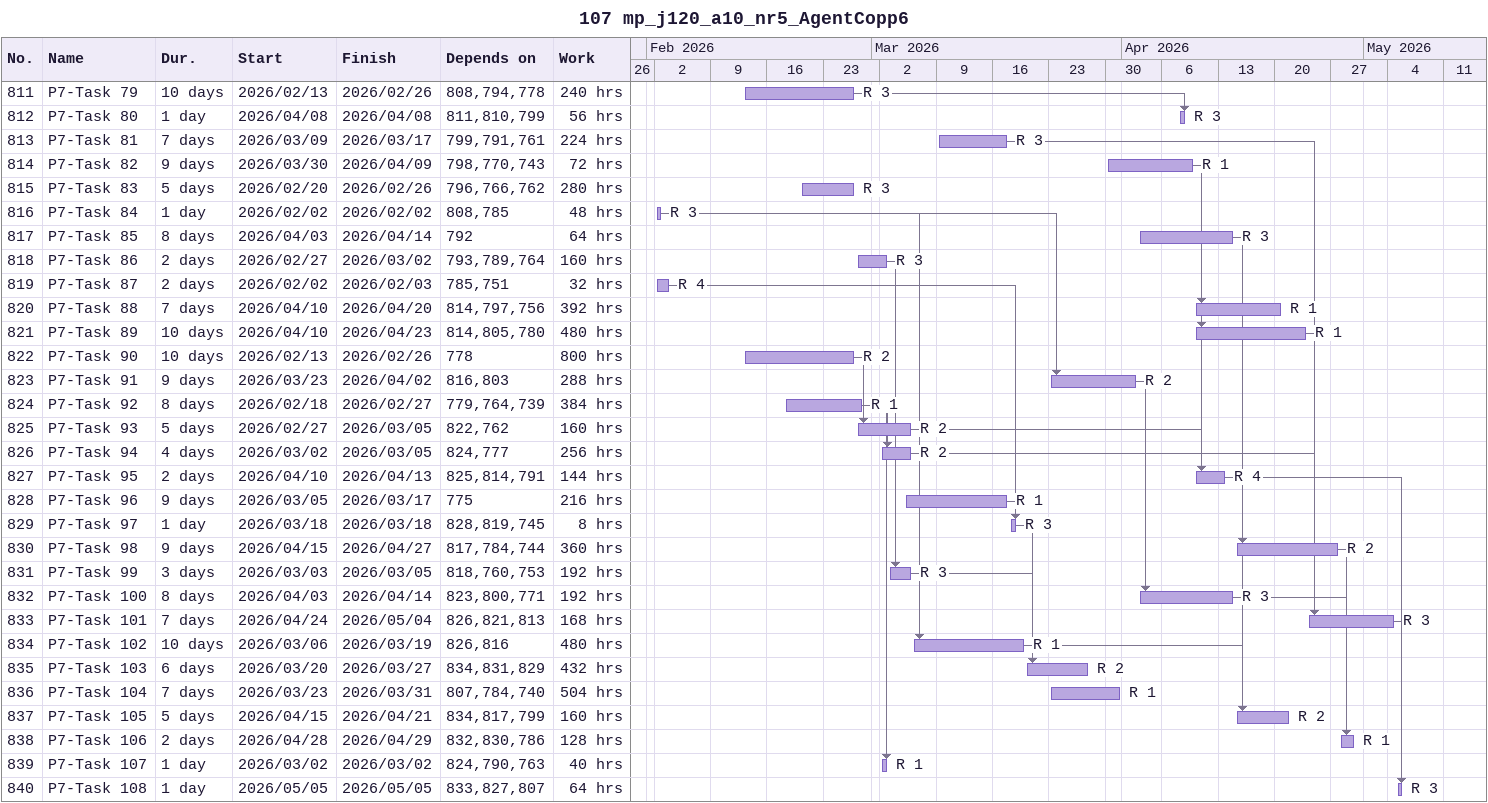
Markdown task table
107 mp_j120_a10_nr5_AgentCopp6

| ID | Task | Duration | Start | Finish | Predecessors | Resources | Work (h) |
|---|---|---|---|---|---|---|---|
| 811 | P7-Task 79 | 10d | 2026-02-13 | 2026-02-26 | 808, 794, 778 | R 3 | 240 |
| 812 | P7-Task 80 | 1d | 2026-04-08 | 2026-04-08 | 811, 810, 799 | R 3 | 56 |
| 813 | P7-Task 81 | 7d | 2026-03-09 | 2026-03-17 | 799, 791, 761 | R 3 | 224 |
| 814 | P7-Task 82 | 9d | 2026-03-30 | 2026-04-09 | 798, 770, 743 | R 1 | 72 |
| 815 | P7-Task 83 | 5d | 2026-02-20 | 2026-02-26 | 796, 766, 762 | R 3 | 280 |
| 816 | P7-Task 84 | 1d | 2026-02-02 | 2026-02-02 | 808, 785 | R 3 | 48 |
| 817 | P7-Task 85 | 8d | 2026-04-03 | 2026-04-14 | 792 | R 3 | 64 |
| 818 | P7-Task 86 | 2d | 2026-02-27 | 2026-03-02 | 793, 789, 764 | R 3 | 160 |
| 819 | P7-Task 87 | 2d | 2026-02-02 | 2026-02-03 | 785, 751 | R 4 | 32 |
| 820 | P7-Task 88 | 7d | 2026-04-10 | 2026-04-20 | 814, 797, 756 | R 1 | 392 |
| 821 | P7-Task 89 | 10d | 2026-04-10 | 2026-04-23 | 814, 805, 780 | R 1 | 480 |
| 822 | P7-Task 90 | 10d | 2026-02-13 | 2026-02-26 | 778 | R 2 | 800 |
| 823 | P7-Task 91 | 9d | 2026-03-23 | 2026-04-02 | 816, 803 | R 2 | 288 |
| 824 | P7-Task 92 | 8d | 2026-02-18 | 2026-02-27 | 779, 764, 739 | R 1 | 384 |
| 825 | P7-Task 93 | 5d | 2026-02-27 | 2026-03-05 | 822, 762 | R 2 | 160 |
| 826 | P7-Task 94 | 4d | 2026-03-02 | 2026-03-05 | 824, 777 | R 2 | 256 |
| 827 | P7-Task 95 | 2d | 2026-04-10 | 2026-04-13 | 825, 814, 791 | R 4 | 144 |
| 828 | P7-Task 96 | 9d | 2026-03-05 | 2026-03-17 | 775 | R 1 | 216 |
| 829 | P7-Task 97 | 1d | 2026-03-18 | 2026-03-18 | 828, 819, 745 | R 3 | 8 |
| 830 | P7-Task 98 | 9d | 2026-04-15 | 2026-04-27 | 817, 784, 744 | R 2 | 360 |
| 831 | P7-Task 99 | 3d | 2026-03-03 | 2026-03-05 | 818, 760, 753 | R 3 | 192 |
| 832 | P7-Task 100 | 8d | 2026-04-03 | 2026-04-14 | 823, 800, 771 | R 3 | 192 |
| 833 | P7-Task 101 | 7d | 2026-04-24 | 2026-05-04 | 826, 821, 813 | R 3 | 168 |
| 834 | P7-Task 102 | 10d | 2026-03-06 | 2026-03-19 | 826, 816 | R 1 | 480 |
| 835 | P7-Task 103 | 6d | 2026-03-20 | 2026-03-27 | 834, 831, 829 | R 2 | 432 |
| 836 | P7-Task 104 | 7d | 2026-03-23 | 2026-03-31 | 807, 784, 740 | R 1 | 504 |
| 837 | P7-Task 105 | 5d | 2026-04-15 | 2026-04-21 | 834, 817, 799 | R 2 | 160 |
| 838 | P7-Task 106 | 2d | 2026-04-28 | 2026-04-29 | 832, 830, 786 | R 1 | 128 |
| 839 | P7-Task 107 | 1d | 2026-03-02 | 2026-03-02 | 824, 790, 763 | R 1 | 40 |
| 840 | P7-Task 108 | 1d | 2026-05-05 | 2026-05-05 | 833, 827, 807 | R 3 | 64 |
